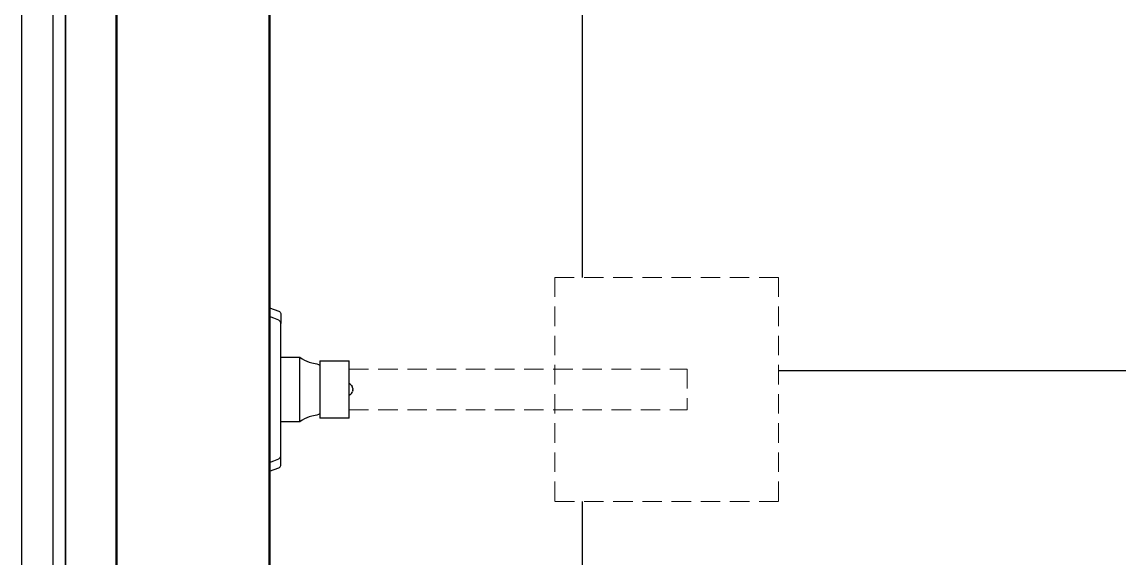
# Model space of a CAD drawing. Header units: millimetres. Extents: x 81693 to 98868, y 6565 to 11437.
# Drawn here: x 94689.9 to 94761.6, y 9747.1 to 9782 of the extents above; entities that cross this region are included whole.
import ezdxf

# ---------------------------------------------------------------- set-up
doc = ezdxf.new("R2010")
doc.units = ezdxf.units.MM
doc.linetypes.add('HIDDEN', pattern=[9.525, 6.35, -3.175])
for name, color, linetype in [('Hachuria - Moveis', 1, 'Continuous'), ('MOD-Mobiliário', 2, 'Continuous'), ('Piso', 55, 'Continuous'), ('PN010', 1, 'Continuous')]:
    doc.layers.add(name, color=color, linetype=linetype)
for name, color, linetype, lineweight in [('Moveis', 1, 'Continuous', 9), ('Parede Baixa', 5, 'Continuous', 50), ('Projeção Janela', 15, 'HIDDEN', 9)]:
    doc.layers.add(name, color=color, linetype=linetype, lineweight=lineweight)

# ---------------------------------------------------------------- blocks, each defined once
blk = doc.blocks.new('o')
at = {"layer": 'Moveis', "invisible_edges": 3}
for points in [[(12557.16, 3261.75), (12558.92, 3282.32), (12557.42, 3261.79)], [(12557.16, 3261.75), (12558.92, 3282.32), (12557.42, 3261.79)], [(12557.16, 3261.75), (12558.92, 3282.32), (12557.42, 3261.79)], [(12557.16, 3261.75), (12558.92, 3282.32), (12557.42, 3261.79)], [(12557.16, 3261.75), (12558.92, 3282.32), (12557.42, 3261.79)], [(12557.42, 3261.79), (12558.92, 3282.32), (12557.99, 3261.88)], [(12557.42, 3261.79), (12558.92, 3282.32), (12557.99, 3261.88)], [(12557.42, 3261.79), (12558.92, 3282.32), (12557.99, 3261.88)], [(12557.42, 3261.79), (12558.92, 3282.32), (12557.99, 3261.88)], [(12557.42, 3261.79), (12558.92, 3282.32), (12557.99, 3261.88)], [(12557.99, 3261.88), (12558.92, 3282.32), (12558.55, 3261.94)], [(12557.99, 3261.88), (12558.92, 3282.32), (12558.55, 3261.94)], [(12557.99, 3261.88), (12558.92, 3282.32), (12558.55, 3261.94)], [(12557.99, 3261.88), (12558.92, 3282.32), (12558.55, 3261.94)], [(12557.99, 3261.88), (12558.92, 3282.32), (12558.55, 3261.94)]]:
    blk.add_3dface(points, dxfattribs=at)

msp = doc.modelspace()

# ---------------------------------------------------------------- hatches: boundary and pattern name
at = {"layer": 'Piso'}
h = msp.add_hatch(dxfattribs=at)
h.set_pattern_fill('ANSI37', color=256, scale=13.333333, angle=45)
h.set_pattern_definition([(90, (41725.17, 5949.27), (-42.333333, 2e-14), []), (180, (41725.17, 5949.27), (-2e-14, -42.333333), [])])
h.paths.add_polyline_path([(94806.0791, 9784.7209), (94706.0791, 9784.7209), (94706.0791, 9763.3876), (94706.7275, 9763.1513), (94706.7894, 9763.078), (94706.8129, 9763.0089), (94706.8129, 9762.3648), (94706.8129, 9760.1663), (94708.066, 9760.1663), (94708.2059, 9760.061), (94708.3537, 9759.9723), (94708.5091, 9759.9004), (94708.672, 9759.8447), (94708.8427, 9759.8058), (94708.9513, 9759.7842), (94709.0583, 9759.7574), (94709.1637, 9759.7254), (94709.2675, 9759.688), (94709.3697, 9759.6454), (94709.3697, 9759.9242), (94711.2791, 9759.9242), (94711.2791, 9759.3876), (94724.7202, 9759.3876), (94724.7202, 9765.3741), (94739.3307, 9765.3741), (94739.3307, 9750.7344), (94724.7202, 9750.7344), (94724.7202, 9756.7209), (94711.2791, 9756.7209), (94711.2791, 9756.1842), (94709.3697, 9756.1842), (94709.3697, 9756.4631), (94709.2675, 9756.4205), (94709.1637, 9756.3831), (94709.0583, 9756.3511), (94708.9513, 9756.3243), (94708.8427, 9756.3027), (94708.672, 9756.2638), (94708.509, 9756.208), (94708.3536, 9756.1359), (94708.2059, 9756.0475), (94708.066, 9755.9422), (94706.8129, 9755.9422), (94706.8129, 9753.7437), (94706.8129, 9753.0795), (94706.7654, 9752.9961), (94706.7086, 9752.9503), (94706.0791, 9752.7209), (94706.0791, 9731.3876), (94806.0791, 9731.3876)])

# ---------------------------------------------------------------- linework, layer by layer
at = {"layer": 'Hachuria - Moveis'}
for p, q in [((94706.0791, 9763.3876), (94706.6863, 9763.1663)), ((94706.0791, 9763.3876), (94706.0791, 9752.7209)), ((94706.6863, 9763.1663), (94706.7191, 9763.1498)), ((94706.7191, 9763.1498), (94706.7496, 9763.1251)), ((94706.3678, 9762.7126), (94706.0791, 9762.8261)), ((94706.6863, 9762.5769), (94706.3678, 9762.7126)), ((94706.7758, 9762.4924), (94706.6863, 9762.5769)), ((94706.7496, 9763.1251), (94706.7758, 9763.0941)), ((94706.7758, 9763.0941), (94706.796, 9763.0588)), ((94706.796, 9762.4511), (94706.7758, 9762.4924)), ((94706.796, 9763.0588), (94706.8086, 9763.0215)), ((94706.8086, 9762.4076), (94706.796, 9762.4511)), ((94706.8086, 9763.0215), (94706.8129, 9762.985)), ((94706.8129, 9762.985), (94706.8129, 9762.3648)), ((94706.8129, 9762.3648), (94706.8086, 9762.4076)), ((94706.8129, 9760.1663), (94706.8129, 9762.3648)), ((94706.8129, 9760.1663), (94708.066, 9760.1663)), ((94706.8129, 9755.9422), (94706.8129, 9760.1663)), ((94708.066, 9760.1663), (94708.2059, 9760.061)), ((94708.066, 9755.9422), (94708.066, 9760.1663)), ((94708.2059, 9760.061), (94708.3537, 9759.9723)), ((94708.3537, 9759.9723), (94708.5091, 9759.9004)), ((94708.5091, 9759.9004), (94708.672, 9759.8447)), ((94708.672, 9759.8447), (94708.8427, 9759.8058)), ((94708.8427, 9759.8058), (94708.9513, 9759.7842)), ((94708.9513, 9759.7842), (94709.0583, 9759.7574)), ((94709.0583, 9759.7574), (94709.1637, 9759.7254)), ((94709.1637, 9759.7254), (94709.2675, 9759.688)), ((94709.2675, 9759.688), (94709.3697, 9759.6454)), ((94709.3697, 9759.9242), (94711.2791, 9759.9242)), ((94709.3697, 9759.9242), (94709.3697, 9759.6454)), ((94709.3697, 9759.6454), (94709.3697, 9756.4631)), ((94711.2791, 9758.4403), (94711.2791, 9759.9242)), ((94711.2884, 9758.4364), (94711.2791, 9758.4403)), ((94711.2791, 9757.6682), (94711.2791, 9758.4403)), ((94711.3458, 9758.4013), (94711.2884, 9758.4364)), ((94711.3458, 9758.4013), (94711.3969, 9758.3575)), ((94711.4407, 9758.3064), (94711.3969, 9758.3575)), ((94711.4407, 9758.3064), (94711.4758, 9758.249)), ((94711.5016, 9758.1868), (94711.4758, 9758.249)), ((94711.5173, 9758.1213), (94711.5016, 9758.1868)), ((94711.5173, 9758.1213), (94711.5226, 9758.0542)), ((94711.2791, 9757.6682), (94711.2884, 9757.6721)), ((94711.2791, 9756.1842), (94711.2791, 9757.6682)), ((94711.3458, 9757.7072), (94711.2884, 9757.6721)), ((94711.3458, 9757.7072), (94711.3969, 9757.751)), ((94711.4407, 9757.8021), (94711.3969, 9757.751)), ((94711.4407, 9757.8021), (94711.4758, 9757.8595)), ((94711.4758, 9757.8595), (94711.5016, 9757.9217)), ((94711.5173, 9757.9871), (94711.5016, 9757.9217)), ((94711.5173, 9757.9871), (94711.5226, 9758.0542)), ((94708.2059, 9756.0475), (94708.066, 9755.9422)), ((94708.3536, 9756.1359), (94708.2059, 9756.0475)), ((94708.509, 9756.208), (94708.3536, 9756.1359)), ((94708.672, 9756.2638), (94708.509, 9756.208)), ((94708.8427, 9756.3027), (94708.672, 9756.2638)), ((94708.9513, 9756.3243), (94708.8427, 9756.3027)), ((94709.0583, 9756.3511), (94708.9513, 9756.3243)), ((94709.1637, 9756.3831), (94709.0583, 9756.3511)), ((94709.2675, 9756.4205), (94709.1637, 9756.3831)), ((94709.3697, 9756.4631), (94709.2675, 9756.4205)), ((94709.3697, 9756.4631), (94709.3697, 9756.1842)), ((94711.2791, 9756.1842), (94709.3697, 9756.1842)), ((94708.066, 9755.9422), (94706.8129, 9755.9422)), ((94706.8129, 9753.7437), (94706.8129, 9755.9422)), ((94706.0791, 9753.2824), (94706.3678, 9753.3959)), ((94706.3678, 9753.3959), (94706.6863, 9753.5316)), ((94706.6863, 9753.5316), (94706.7758, 9753.6161)), ((94706.7758, 9753.6161), (94706.796, 9753.6574)), ((94706.796, 9753.6574), (94706.8086, 9753.7009)), ((94706.8086, 9753.7009), (94706.8129, 9753.7437)), ((94706.8086, 9753.087), (94706.8129, 9753.1235)), ((94706.8129, 9753.1235), (94706.8129, 9753.7437)), ((94706.0791, 9752.7209), (94706.6863, 9752.9422)), ((94706.6863, 9752.9422), (94706.7191, 9752.9587)), ((94706.7191, 9752.9587), (94706.7496, 9752.9834)), ((94706.7496, 9752.9834), (94706.7758, 9753.0144)), ((94706.7758, 9753.0144), (94706.796, 9753.0497)), ((94706.796, 9753.0497), (94706.8086, 9753.087))]:
    msp.add_line(p, q, dxfattribs=at)
at = {"layer": 'MOD-Mobiliário', "color": 1, "linetype": 'Continuous', "ltscale": 10}
msp.add_lwpolyline([(94691.9169, 9789.4468), (94691.9169, 9696.1135), (94689.904, 9696.1135), (94689.904, 9789.4468)], close=True, dxfattribs=at)
msp.add_lwpolyline([(94691.9169, 9736.4592), (94691.9169, 9698.4838), (94692.7458, 9699.5505), (94692.7458, 9785.8914), (94691.9169, 9786.4839), (94691.9169, 9744.511)], dxfattribs=at)
at = {"layer": 'Parede Baixa'}
for p, q in [((94696.0791, 9458.0542), (94696.0791, 9911.3876)), ((94706.0791, 9731.3876), (94706.0791, 9904.7209))]:
    msp.add_line(p, q, dxfattribs=at)
at = {"layer": 'PN010'}
msp.add_line((94692.7458, 9911.3876), (94692.7458, 9672.7209), dxfattribs=at)
at = {"layer": 'Projeção Janela', "linetype": 'HIDDEN', "ltscale": 0.2}
for p, q in [((94724.7202, 9765.3741), (94739.3307, 9765.3741)), ((94724.7202, 9765.3741), (94724.7202, 9750.7344)), ((94739.3307, 9765.3741), (94739.3307, 9750.7344)), ((94711.2791, 9759.3876), (94733.3588, 9759.3876)), ((94733.3588, 9759.3876), (94733.3588, 9756.7209)), ((94711.2791, 9756.7209), (94733.3588, 9756.7209)), ((94739.3307, 9750.7344), (94724.7202, 9750.7344))]:
    msp.add_line(p, q, dxfattribs=at)

# ---------------------------------------------------------------- block references
at = {"layer": 'Parede Baixa', "xscale": -0.6666666666666666, "yscale": 0.6666666666666666, "zscale": 0.6666666666666666, "rotation": 180}
msp.add_blockref('o', (86338.0465, 11969.2236), dxfattribs=at)

doc.saveas('drawing.dxf')
